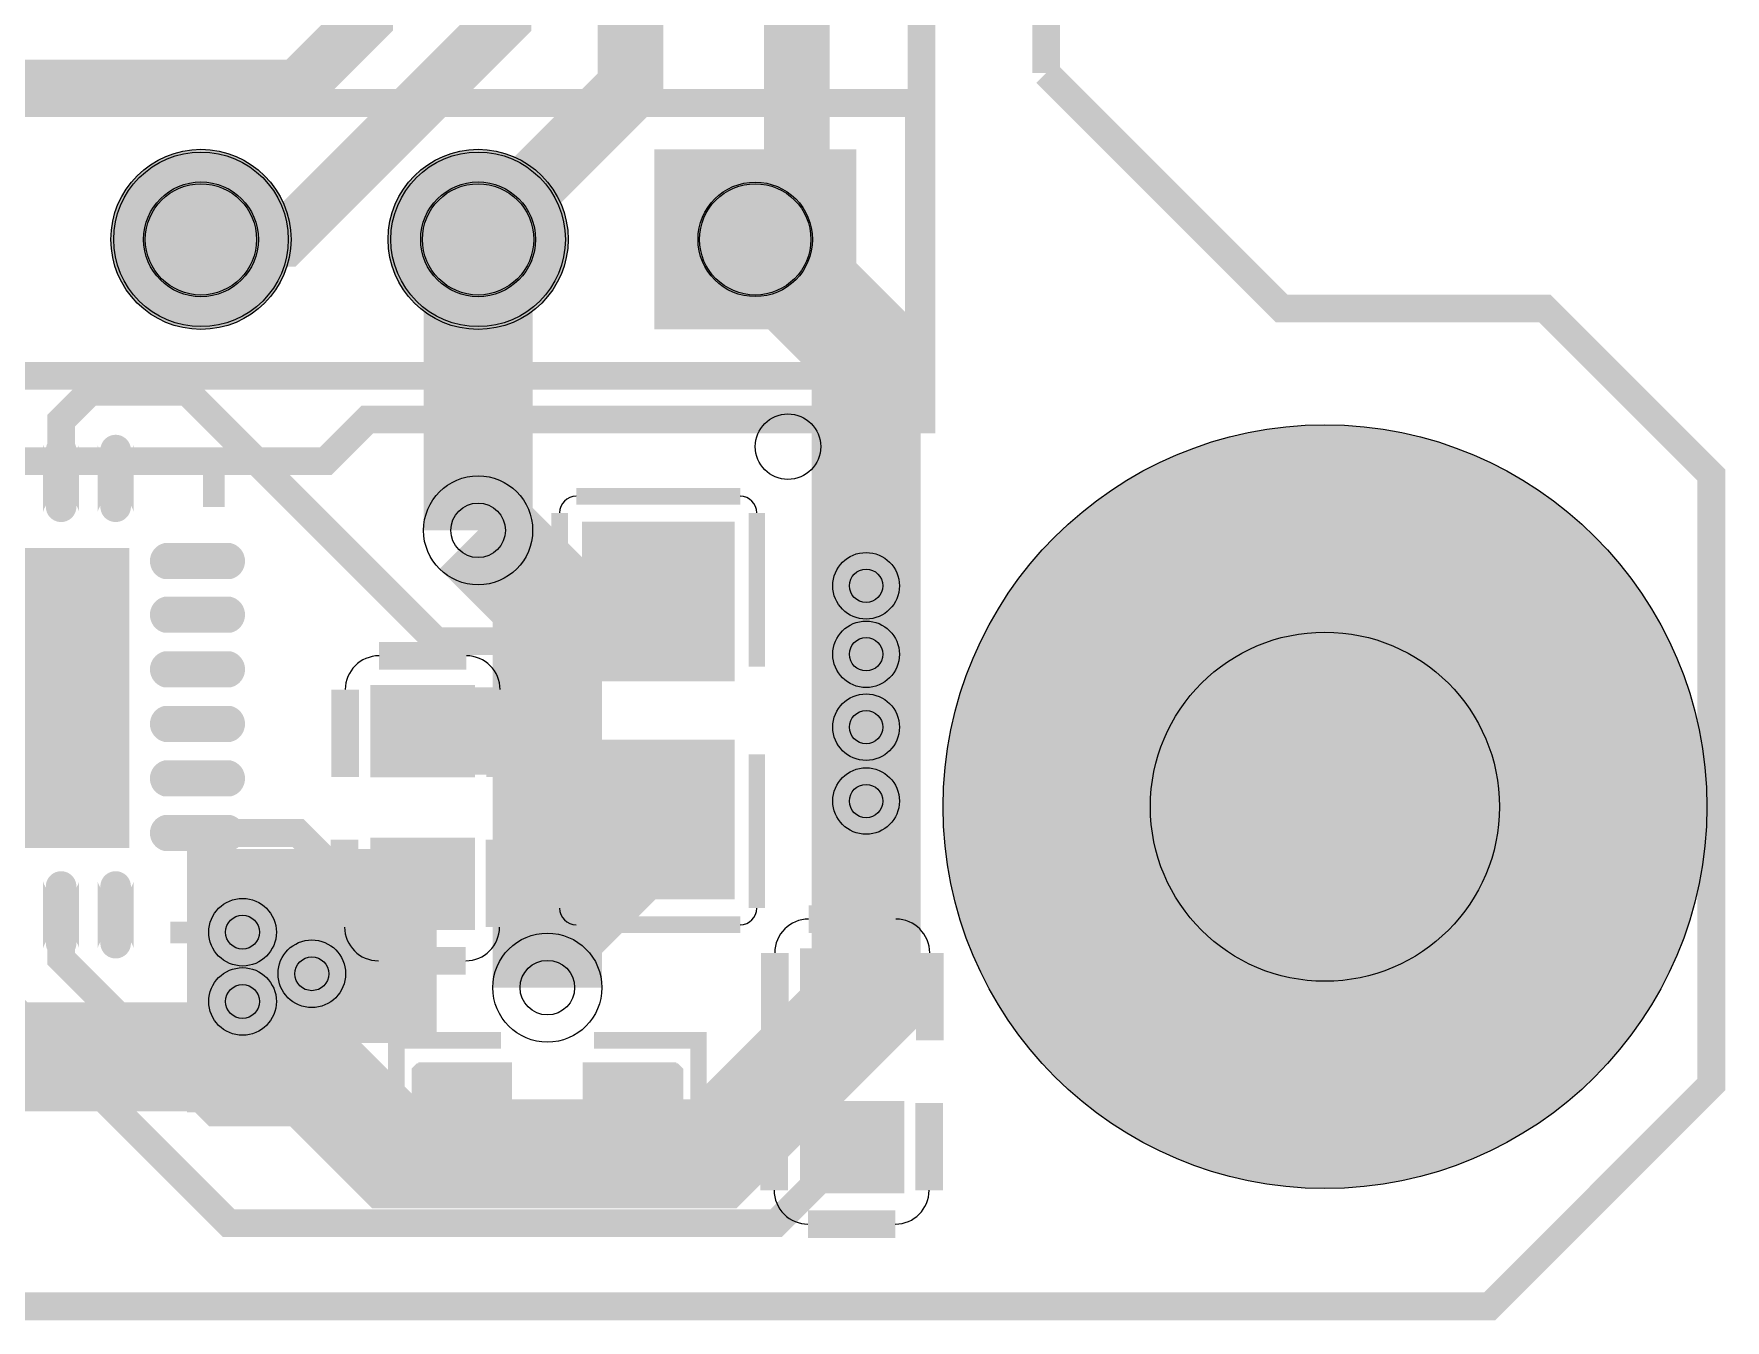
# Model space of a CAD drawing. Header units: millimetres. Extents: x -96 to 82, y -61 to 18.
# Drawn here: x 58.67 to 74.17, y -60.71 to -48.92 of the extents above; entities that cross this region are included whole.
import ezdxf

# ---------------------------------------------------------------- set-up
doc = ezdxf.new("R2010")
doc.units = ezdxf.units.MM
for name, color, linetype, true_color in [('BoardOutLine', 7, 'Continuous', 0xff00ff), ('BottomLayer', 7, 'Continuous', 0x0000ff), ('BottomSolderMaskLayer', 7, 'Continuous', 0xaa00ff), ('Hole', 7, 'Continuous', 0x222222), ('Multi-Layer', 7, 'Continuous', 0xc0c0c0), ('TopLayer', 7, 'Continuous', 0xff0000), ('TopPasteMaskLayer', 7, 'Continuous', 0x808080), ('TopSilkLayer', 7, 'Continuous', 0xffcc00), ('TopSolderMaskLayer', 7, 'Continuous', 0x800080)]:
    doc.layers.add(name, color=color, linetype=linetype, true_color=true_color)

msp = doc.modelspace()

# ---------------------------------------------------------------- hatches: boundary and pattern name
at = {"layer": 'BottomLayer'}
msp.add_hatch(color=256, dxfattribs=at).paths.add_polyline_path([(60.07112014224026, -58.801117602235195), (61.59512319024634, -58.801117602235195), (61.59512319024634, -57.40411480822968), (60.960121920243864, -56.76911353822709), (60.07112014224026, -56.76911353822709)])
at = {"layer": 'BottomSolderMaskLayer'}
for points in [[(59.37272034544061, -50.80010160020322, 1), (61.02352044704081, -50.80010160020322, 1)], [(61.91272542545097, -50.80010160020322, 1), (63.56352552705117, -50.80010160020322, 1)], [(66.20353060706134, -51.62550165100333), (64.35273050546084, -51.62550165100333), (64.35273050546084, -49.97470154940311), (66.20353060706134, -49.97470154940311)], [(67.000127000254, -56.000000000000114, 1), (74.000127000254, -56.000000000000114, 1)]]:
    msp.add_hatch(color=256, dxfattribs=at).paths.add_polyline_path(points)
at = {"layer": 'Multi-Layer'}
for points in [[(59.398120396240714, -50.80010160020322, 1), (60.99812039624071, -50.80010160020322, 1)], [(61.938125476251074, -50.80010160020322, 1), (63.53812547625107, -50.80010160020322, 1)], [(66.1781305562613, -51.60010160020329), (64.37813055626111, -51.60010160020329), (64.37813055626111, -50.00010160020315), (66.1781305562613, -50.00010160020315)]]:
    msp.add_hatch(color=256, dxfattribs=at).paths.add_polyline_path(points)
at = {"layer": 'TopLayer'}
for points in [[(59.05618491236999, -52.73111506223006, -0.7853981633974483), (58.77617475234967, -52.73111506223006), (58.77617475234967, -53.25110490220993, -0.7853981633974483), (59.05618491236999, -53.25110490220993)], [(59.556057912115996, -52.73111506223006, -0.7853981633974483), (59.27604775209567, -52.73111506223006), (59.27604775209567, -53.25110490220993, -0.7853981633974483), (59.556057912115996, -53.25110490220993)], [(63.714122428244764, -54.82308864617721), (65.06413512827044, -54.82308864617721), (65.06413512827044, -53.413081026162104), (63.714122428244764, -53.413081026162104)], [(60.426111252222654, -53.60904241808486, -0.7853981633974483), (60.426111252222654, -53.889052578105186), (59.90612141224278, -53.889052578105186, -0.7853981633974483), (59.90612141224278, -53.60904241808486)], [(59.51612903225805, -53.65354330708658), (59.51612903225805, -56.35356870713747), (56.81610363220739, -56.35356870713747), (56.81610363220739, -53.65354330708658)], [(60.426111252222654, -54.101041402082835, -0.7853981633974483), (60.426111252222654, -54.38105156210316), (59.90612141224278, -54.38105156210316, -0.7853981633974483), (59.90612141224278, -54.101041402082835)], [(60.426111252222654, -54.60116840233683, -0.7853981633974483), (60.426111252222654, -54.88117856235716), (59.90612141224278, -54.88117856235716, -0.7853981633974483), (59.90612141224278, -54.60116840233683)], [(61.78011176022346, -55.707112014224094), (61.78011176022346, -54.907112014224026), (62.6801371602744, -54.907112014224026), (62.6801371602744, -55.707112014224094)], [(60.426111252222654, -55.101041402082835, -0.7853981633974483), (60.426111252222654, -55.38105156210316), (59.90612141224278, -55.38105156210316, -0.7853981633974483), (59.90612141224278, -55.101041402082835)], [(63.714122428244764, -55.41313182626368), (65.06413512827044, -55.41313182626368), (65.06413512827044, -56.8231394462789), (63.714122428244764, -56.8231394462789)], [(60.426111252222654, -55.60116840233683, -0.7853981633974483), (60.426111252222654, -55.88117856235716), (59.90612141224278, -55.88117856235716, -0.7853981633974483), (59.90612141224278, -55.60116840233683)], [(60.426111252222654, -56.10104140208272, -0.7853981633974483), (60.426111252222654, -56.381051562103046), (59.90612141224278, -56.381051562103046, -0.7853981633974483), (59.90612141224278, -56.10104140208272)], [(60.07112014224026, -57.78511557023114), (60.45212090424184, -58.16611633223272), (62.357124714249494, -58.16611633223272), (62.357124714249494, -56.38811277622551), (60.960121920243864, -56.38811277622551), (60.07112014224026, -56.38811277622551)], [(61.78011176022346, -57.10711201422407), (61.78011176022346, -56.307112014224), (62.6801371602744, -56.307112014224), (62.6801371602744, -57.10711201422407)], [(59.05618491236999, -56.73111506222995, -0.7853981633974483), (58.77617475234967, -56.73111506222995), (58.77617475234967, -57.25110490220982, -0.7853981633974483), (59.05618491236999, -57.25110490220982)], [(59.556057912115996, -56.73111506222995, -0.7853981633974483), (59.27604775209567, -56.73111506222995), (59.27604775209567, -57.25110490220982, -0.7853981633974483), (59.556057912115996, -57.25110490220982)], [(65.71711963423922, -58.12011684023378), (65.71711963423922, -57.32011684023371), (66.61714503429016, -57.32011684023371), (66.61714503429016, -58.12011684023378)], [(63.0231140462281, -58.36911353822711), (63.0231140462281, -59.23312166624339), (62.21663703327408, -59.23312166624339), (62.21663703327408, -58.36911353822711)], [(63.723139446278765, -58.36911353822711), (63.723139446278765, -59.23312166624339), (64.52961645923301, -59.23312166624339), (64.52961645923301, -58.36911353822711)], [(65.71711963423922, -59.52011684023364), (65.71711963423922, -58.720116840233686), (66.61714503429016, -58.720116840233686), (66.61714503429016, -59.52011684023364)]]:
    msp.add_hatch(color=256, dxfattribs=at).paths.add_polyline_path(points)
at = {"layer": 'TopPasteMaskLayer'}
for points in [[(58.776174752349334, -52.731115062230174), (58.7771955470148, -52.714239314666884), (58.780243045525594, -52.697609653503946), (58.78527280849153, -52.68146857664783), (58.79221149064256, -52.66605145734559), (58.8009579103682, -52.65158311191317), (58.81138452517325, -52.638274521406515), (58.82333929153583, -52.62631975504394), (58.83664788204237, -52.615893140238654), (58.85111622747513, -52.60714672051313), (58.86653334677726, -52.60020803836221), (58.88267442363326, -52.595178275396165), (58.899304084796086, -52.59213077688514), (58.9161798323596, -52.591109982219905), (58.93305557992289, -52.59213077688514), (58.949685241085945, -52.595178275396165), (58.965826317941946, -52.60020803836221), (58.981243437244075, -52.60714672051313), (58.995711782676835, -52.615893140238654), (59.00902037318315, -52.62631975504394), (59.020975139545726, -52.638274521406515), (59.03140175435101, -52.65158311191317), (59.04014817407665, -52.66605145734559), (59.04708685622768, -52.68146857664783), (59.05211661919361, -52.697609653503946), (59.05516411770441, -52.714239314666884), (59.056184912369645, -52.731115062230174), (59.056184912369645, -53.25110490220982), (59.05516411770441, -53.26798064977311), (59.05211661919361, -53.28461031093616), (59.04708685622768, -53.300751387792275), (59.04014817407665, -53.31616850709452), (59.03140175435101, -53.330636852526936), (59.020975139545726, -53.343945443033476), (59.00902037318315, -53.35590020939617), (58.995711782676835, -53.36632682420145), (58.981243437244075, -53.37507324392698), (58.965826317941946, -53.382011926077894), (58.949685241085945, -53.38704168904394), (58.93305557992289, -53.39008918755485), (58.9161798323596, -53.39110998222009), (58.899304084796086, -53.39008918755485), (58.88267442363326, -53.38704168904394), (58.86653334677726, -53.382011926077894), (58.85111622747513, -53.37507324392698), (58.83664788204237, -53.36632682420145), (58.82333929153583, -53.35590020939617), (58.81138452517325, -53.343945443033476), (58.8009579103682, -53.330636852526936), (58.79221149064256, -53.31616850709452), (58.78527280849153, -53.300751387792275), (58.780243045525594, -53.28461031093616), (58.7771955470148, -53.26798064977311), (58.776174752349334, -53.25110490220982)], [(59.276047752095565, -52.73111506223029), (59.277068557011034, -52.7142393223736), (59.28011606392715, -52.69760966994238), (59.285145833367324, -52.68146860251284), (59.29208452002854, -52.66605149299767), (59.30083094231941, -52.651583157381765), (59.31125755781477, -52.63827457640173), (59.32321232310869, -52.62631981897425), (59.3365209109495, -52.6158932122363), (59.35098925232069, -52.607146799465795), (59.366406366401634, -52.60020812294931), (59.38254743714083, -52.595178364130334), (59.399177091577485, -52.59213086815703), (59.416052832105834, -52.59111007434592), (59.43292857263418, -52.59213086815703), (59.44955822707061, -52.595178364130334), (59.46569929781003, -52.60020812294931), (59.48111641189075, -52.607146799465795), (59.49558475326194, -52.6158932122363), (59.50889334110275, -52.62631981897425), (59.5208481063969, -52.63827457640173), (59.53127472189203, -52.651583157381765), (59.54002114418313, -52.66605149299767), (59.546959830844344, -52.68146860251284), (59.551989600284514, -52.69760966994238), (59.555037107200405, -52.7142393223736), (59.556057912115875, -52.73111506223029), (59.556057912115875, -53.251104902209704), (59.555037107200405, -53.267980642066505), (59.551989600284514, -53.28461029449761), (59.546959830844344, -53.300751361927155), (59.54002114418313, -53.31616847144244), (59.53127472189203, -53.33063680705834), (59.5208481063969, -53.343945388038264), (59.50889334110275, -53.35590014546585), (59.49558475326194, -53.36632675220369), (59.48111641189075, -53.37507316497431), (59.46569929781003, -53.38201184149068), (59.44955822707061, -53.38704160030977), (59.43292857263418, -53.39008909628296), (59.416052832105834, -53.39110989009407), (59.399177091577485, -53.39008909628296), (59.38254743714083, -53.38704160030977), (59.366406366401634, -53.38201184149068), (59.35098925232069, -53.37507316497431), (59.3365209109495, -53.36632675220369), (59.32321232310869, -53.35590014546585), (59.31125755781477, -53.343945388038264), (59.30083094231941, -53.33063680705834), (59.29208452002854, -53.31616847144244), (59.285145833367324, -53.300751361927155), (59.28011606392715, -53.28461029449761), (59.277068557011034, -53.267980642066505), (59.276047752095565, -53.251104902209704)], [(63.74912369824756, -53.41313182626368), (65.0291084582168, -53.41313182626368), (65.07912115824251, -53.46314452628906), (65.07912115824251, -54.613157226314456), (65.0291084582168, -54.66314452628899), (64.61907543815096, -54.66817373634751), (64.61907543815096, -54.21816103632216), (64.16908813817645, -54.21816103632216), (64.16908813817645, -54.658166116332154), (63.74912369824756, -54.66314452628899), (63.69911099822207, -54.613157226314456), (63.69911099822207, -53.46314452628906)], [(60.426111252222654, -53.609042418084755), (60.442986999785944, -53.61006321274999), (60.45961666094877, -53.6131107112609), (60.475757737805, -53.61814047422695), (60.491174857107126, -53.625079156377865), (60.50564320253966, -53.63382557610339), (60.5189517930462, -53.64425219090879), (60.53090655940878, -53.656206957271365), (60.54133317421406, -53.669515547777905), (60.5500795939397, -53.68398389321044), (60.5570182760905, -53.69940101251257), (60.56204803905666, -53.71554208936868), (60.56509553756746, -53.73217175053162), (60.566116332232696, -53.74904749809491), (60.56509553756746, -53.7659232456582), (60.56204803905666, -53.78255290682125), (60.5570182760905, -53.79869398367725), (60.5500795939397, -53.814111102979496), (60.54133317421406, -53.828579448411915), (60.53090655940878, -53.841888038918455), (60.5189517930462, -53.85384280528103), (60.50564320253966, -53.86426942008654), (60.491174857107126, -53.87301583981207), (60.475757737805, -53.879954521962986), (60.45961666094877, -53.88498428492892), (60.442986999785944, -53.88803178343983), (60.426111252222654, -53.889052578105066), (59.90612141224301, -53.889052578105066), (59.88924566467949, -53.88803178343983), (59.87261600351667, -53.88498428492892), (59.85647492666044, -53.879954521962986), (59.84105780735831, -53.87301583981207), (59.82658946192578, -53.86426942008654), (59.81328087141924, -53.85384280528103), (59.80132610505666, -53.841888038918455), (59.79089949025138, -53.828579448411915), (59.78215307052574, -53.814111102979496), (59.775214388374934, -53.79869398367725), (59.770184625408774, -53.78255290682125), (59.76713712689798, -53.7659232456582), (59.76611633223274, -53.74904749809491), (59.76713712689798, -53.73217175053162), (59.770184625408774, -53.71554208936868), (59.775214388374934, -53.69940101251257), (59.78215307052574, -53.68398389321044), (59.79089949025138, -53.669515547777905), (59.80132610505666, -53.656206957271365), (59.81328087141924, -53.64425219090879), (59.82658946192578, -53.63382557610339), (59.84105780735831, -53.625079156377865), (59.85647492666044, -53.61814047422695), (59.87261600351667, -53.6131107112609), (59.88924566467949, -53.61006321274999), (59.90612141224301, -53.609042418084755)], [(59.2461264922531, -53.92354584709176), (59.2461264922531, -56.08356616713229), (57.08610617221234, -56.08356616713229), (57.08610617221234, -53.92354584709176)], [(60.426111252222654, -54.10104140208284), (60.44298699207911, -54.102062206998426), (60.459616644510334, -54.10510971391443), (60.47575771193988, -54.11013948335449), (60.49117482145493, -54.117078170015816), (60.50564315707106, -54.125824592306685), (60.5189517380511, -54.136251207801934), (60.530906495478575, -54.148205973095855), (60.54133310221641, -54.16151456093678), (60.55007951498692, -54.17598290230808), (60.5570181915034, -54.191400016389025), (60.56204795032227, -54.20754108712822), (60.5650954462958, -54.22417074156476), (60.566116240106794, -54.24104648209311), (60.5650954462958, -54.25792222262146), (60.56204795032227, -54.274551877058), (60.5570181915034, -54.2906929477972), (60.55007951498692, -54.306110061878144), (60.54133310221641, -54.32057840324933), (60.53090649547835, -54.33388699109014), (60.51895173805087, -54.34584175638429), (60.505643157070836, -54.35626837187942), (60.491174821454706, -54.36501479417029), (60.47575771193965, -54.37195348083151), (60.459616644510106, -54.37698325027168), (60.442986992078886, -54.380030757187455), (60.42611125222243, -54.38105156210315), (59.90612141224301, -54.38105156210315), (59.88924567238632, -54.380030757187455), (59.87261601995533, -54.376983250271564), (59.85647495252556, -54.37195348083151), (59.8410578430105, -54.36501479417018), (59.8265895073946, -54.35626837187931), (59.81328092641456, -54.34584175638406), (59.80132616898686, -54.333886991090026), (59.79089956224925, -54.3205784032491), (59.78215314947852, -54.30611006187792), (59.775214472962034, -54.29069294779697), (59.77018471414317, -54.274551877057775), (59.767137218169864, -54.25792222262123), (59.76611642435887, -54.241046482092884), (59.767137218169864, -54.224170741564535), (59.77018471414317, -54.20754108712799), (59.775214472962034, -54.1914000163888), (59.78215314947852, -54.17598290230774), (59.79089956224925, -54.16151456093655), (59.80132616898709, -54.14820597309574), (59.81328092641479, -54.136251207801706), (59.82658950739483, -54.12582459230657), (59.84105784301073, -54.1170781700157), (59.85647495252579, -54.11013948335449), (59.87261601995556, -54.10510971391432), (59.88924567238655, -54.102062206998426), (59.90612141224324, -54.10104140208284)], [(60.426111252222654, -54.60116840233684), (60.44298699207911, -54.60218920725242), (60.459616644510334, -54.60523671416843), (60.47575771193988, -54.610266483608484), (60.49117482145493, -54.61720517026981), (60.50564315707106, -54.62595159256068), (60.5189517380511, -54.63637820805593), (60.530906495478575, -54.64833297334985), (60.54133310221641, -54.66164156119089), (60.55007951498692, -54.676109902562075), (60.5570181915034, -54.69152701664302), (60.56204795032227, -54.70766808738222), (60.5650954462958, -54.72429774181876), (60.566116240106794, -54.74117348234711), (60.5650954462958, -54.75804922287546), (60.56204795032227, -54.774678877312), (60.5570181915034, -54.790819948051194), (60.55007951498692, -54.80623706213214), (60.54133310221641, -54.820705403503325), (60.53090649547835, -54.83401399134425), (60.51895173805087, -54.845968756638285), (60.505643157070836, -54.85639537213342), (60.491174821454706, -54.86514179442429), (60.47575771193965, -54.872080481085504), (60.459616644510106, -54.877110250525675), (60.442986992078886, -54.880157757441566), (60.42611125222243, -54.88117856235715), (59.90612141224301, -54.88117856235715), (59.88924567238632, -54.880157757441566), (59.87261601995533, -54.87711025052556), (59.85647495252556, -54.872080481085504), (59.8410578430105, -54.865141794424176), (59.8265895073946, -54.856395372133306), (59.81328092641456, -54.84596875663806), (59.80132616898686, -54.83401399134402), (59.79089956224925, -54.8207054035031), (59.78215314947852, -54.80623706213191), (59.775214472962034, -54.79081994805097), (59.77018471414317, -54.77467887731177), (59.767137218169864, -54.75804922287523), (59.76611642435887, -54.74117348234688), (59.767137218169864, -54.72429774181853), (59.77018471414317, -54.70766808738199), (59.775214472962034, -54.691527016642794), (59.78215314947852, -54.67610990256185), (59.79089956224925, -54.66164156119066), (59.80132616898709, -54.64833297334974), (59.81328092641479, -54.6363782080557), (59.82658950739483, -54.62595159256057), (59.84105784301073, -54.6172051702697), (59.85647495252579, -54.610266483608484), (59.87261601995556, -54.60523671416831), (59.88924567238655, -54.60218920725242), (59.90612141224324, -54.60116840233684)], [(61.78011176022346, -55.707112014224094), (61.78011176022346, -54.907112014224026), (62.6801371602744, -54.907112014224026), (62.6801371602744, -55.707112014224094)], [(60.426111252222654, -55.10104140208284), (60.44298699207911, -55.102062206998426), (60.459616644510334, -55.10510971391432), (60.47575771193988, -55.11013948335449), (60.49117482145493, -55.1170781700157), (60.50564315707106, -55.125824592306685), (60.5189517380511, -55.136251207801934), (60.530906495478575, -55.148205973095855), (60.54133310221641, -55.16151456093678), (60.55007951498692, -55.175982902307965), (60.5570181915034, -55.19140001638891), (60.56204795032227, -55.20754108712822), (60.5650954462958, -55.22417074156465), (60.566116240106794, -55.24104648209311), (60.5650954462958, -55.25792222262146), (60.56204795032227, -55.274551877058), (60.5570181915034, -55.2906929477972), (60.55007951498692, -55.306110061878144), (60.54133310221641, -55.32057840324933), (60.53090649547835, -55.33388699109014), (60.51895173805087, -55.34584175638429), (60.505643157070836, -55.35626837187931), (60.491174821454706, -55.36501479417029), (60.47575771193965, -55.37195348083151), (60.459616644510106, -55.37698325027168), (60.442986992078886, -55.380030757187455), (60.42611125222243, -55.38105156210304), (59.90612141224301, -55.38105156210304), (59.88924567238632, -55.380030757187455), (59.87261601995533, -55.376983250271564), (59.85647495252556, -55.37195348083151), (59.8410578430105, -55.36501479417018), (59.8265895073946, -55.356268371879196), (59.81328092641456, -55.34584175638406), (59.80132616898686, -55.333886991090026), (59.79089956224925, -55.3205784032491), (59.78215314947852, -55.30611006187792), (59.775214472962034, -55.29069294779697), (59.77018471414317, -55.274551877057775), (59.767137218169864, -55.25792222262123), (59.76611642435887, -55.241046482092884), (59.767137218169864, -55.22417074156442), (59.77018471414317, -55.20754108712799), (59.775214472962034, -55.191400016388684), (59.78215314947852, -55.17598290230774), (59.79089956224925, -55.16151456093655), (59.80132616898709, -55.14820597309574), (59.81328092641479, -55.136251207801706), (59.82658950739483, -55.12582459230657), (59.84105784301073, -55.11707817001559), (59.85647495252579, -55.11013948335449), (59.87261601995556, -55.1051097139142), (59.88924567238655, -55.102062206998426), (59.90612141224324, -55.10104140208284)], [(60.426111252222654, -55.60116840233684), (60.44298699207911, -55.60218920725242), (60.459616644510334, -55.60523671416843), (60.47575771193988, -55.610266483608484), (60.49117482145493, -55.61720517026981), (60.50564315707106, -55.62595159256068), (60.5189517380511, -55.63637820805593), (60.530906495478575, -55.64833297334985), (60.54133310221641, -55.66164156119078), (60.55007951498692, -55.67610990256196), (60.5570181915034, -55.69152701664291), (60.56204795032227, -55.70766808738222), (60.5650954462958, -55.72429774181876), (60.566116240106794, -55.74117348234711), (60.5650954462958, -55.75804922287546), (60.56204795032227, -55.774678877312), (60.5570181915034, -55.790819948051194), (60.55007951498692, -55.80623706213214), (60.54133310221641, -55.820705403503325), (60.53090649547835, -55.834013991344136), (60.51895173805087, -55.845968756638285), (60.505643157070836, -55.85639537213342), (60.491174821454706, -55.86514179442429), (60.47575771193965, -55.872080481085504), (60.459616644510106, -55.877110250525675), (60.442986992078886, -55.88015775744145), (60.42611125222243, -55.88117856235715), (59.90612141224301, -55.88117856235715), (59.88924567238632, -55.88015775744145), (59.87261601995533, -55.87711025052556), (59.85647495252556, -55.872080481085504), (59.8410578430105, -55.865141794424176), (59.8265895073946, -55.856395372133306), (59.81328092641456, -55.84596875663806), (59.80132616898686, -55.83401399134402), (59.79089956224925, -55.8207054035031), (59.78215314947852, -55.80623706213191), (59.775214472962034, -55.79081994805097), (59.77018471414317, -55.77467887731177), (59.767137218169864, -55.75804922287523), (59.76611642435887, -55.74117348234688), (59.767137218169864, -55.72429774181842), (59.77018471414317, -55.70766808738199), (59.775214472962034, -55.69152701664268), (59.78215314947852, -55.676109902561734), (59.79089956224925, -55.66164156119055), (59.80132616898709, -55.64833297334974), (59.81328092641479, -55.6363782080557), (59.82658950739483, -55.62595159256057), (59.84105784301073, -55.6172051702697), (59.85647495252579, -55.610266483608484), (59.87261601995556, -55.60523671416831), (59.88924567238655, -55.60218920725242), (59.90612141224324, -55.60116840233684)], [(65.02913385826764, -56.823088646177325), (63.7491490982984, -56.823088646177325), (63.699136398272685, -56.77307594615195), (63.699136398272685, -55.623063246126435), (63.7491490982984, -55.5730759461519), (64.15918211836424, -55.56804673609349), (64.15918211836424, -56.01805943611885), (64.60916941833875, -56.01805943611885), (64.60916941833875, -55.57805435610874), (65.02913385826764, -55.5730759461519), (65.07914655829313, -55.623063246126435), (65.07914655829313, -56.77307594615195)], [(60.426111252222654, -56.101041402082956), (60.442986999785944, -56.10206219674819), (60.45961666094877, -56.1051096952591), (60.475757737805, -56.110139458225035), (60.491174857107126, -56.11707814037595), (60.50564320253966, -56.12582456010148), (60.5189517930462, -56.136251174906874), (60.53090655940878, -56.148205941269566), (60.54133317421406, -56.16151453177599), (60.5500795939397, -56.175982877208526), (60.5570182760905, -56.191399996510654), (60.56204803905666, -56.20754107336677), (60.56509553756746, -56.22417073452982), (60.566116332232696, -56.241046482093), (60.56509553756746, -56.25792222965629), (60.56204803905666, -56.27455189081934), (60.5570182760905, -56.290692967675454), (60.5500795939397, -56.30611008697758), (60.54133317421406, -56.320578432410116), (60.53090655940878, -56.33388702291654), (60.5189517930462, -56.345841789279234), (60.50564320253966, -56.35626840408463), (60.491174857107126, -56.36501482381016), (60.475757737805, -56.37195350596107), (60.45961666094877, -56.376983268927006), (60.442986999785944, -56.380030767437916), (60.426111252222654, -56.38105156210315), (59.90612141224301, -56.38105156210315), (59.88924566467949, -56.380030767437916), (59.87261600351667, -56.376983268927006), (59.85647492666044, -56.37195350596107), (59.84105780735831, -56.36501482381016), (59.82658946192578, -56.35626840408463), (59.81328087141924, -56.345841789279234), (59.80132610505666, -56.33388702291654), (59.79089949025138, -56.320578432410116), (59.78215307052574, -56.30611008697758), (59.775214388374934, -56.290692967675454), (59.770184625408774, -56.27455189081934), (59.76713712689798, -56.25792222965629), (59.76611633223274, -56.241046482093), (59.76713712689798, -56.22417073452982), (59.770184625408774, -56.20754107336677), (59.775214388374934, -56.191399996510654), (59.78215307052574, -56.175982877208526), (59.79089949025138, -56.16151453177599), (59.80132610505666, -56.148205941269566), (59.81328087141924, -56.136251174906874), (59.82658946192578, -56.12582456010148), (59.84105780735831, -56.11707814037595), (59.85647492666044, -56.110139458225035), (59.87261600351667, -56.1051096952591), (59.88924566467949, -56.10206219674819), (59.90612141224301, -56.101041402082956)], [(61.78011176022346, -57.10711201422407), (61.78011176022346, -56.307112014224), (62.6801371602744, -56.307112014224), (62.6801371602744, -57.10711201422407)], [(58.776174752349334, -56.73111506223006), (58.7771955470148, -56.71423931466677), (58.780243045525594, -56.69760965350383), (58.78527280849153, -56.68146857664772), (58.79221149064256, -56.666051457345475), (58.8009579103682, -56.651583111913055), (58.81138452517325, -56.6382745214064), (58.82333929153583, -56.62631975504382), (58.83664788204237, -56.61589314023854), (58.85111622747513, -56.607146720513015), (58.86653334677726, -56.6002080383621), (58.88267442363326, -56.59517827539605), (58.899304084796086, -56.59213077688503), (58.9161798323596, -56.59110998221979), (58.93305557992289, -56.59213077688503), (58.949685241085945, -56.59517827539605), (58.965826317941946, -56.6002080383621), (58.981243437244075, -56.607146720513015), (58.995711782676835, -56.61589314023854), (59.00902037318315, -56.62631975504382), (59.020975139545726, -56.6382745214064), (59.03140175435101, -56.651583111913055), (59.04014817407665, -56.666051457345475), (59.04708685622768, -56.68146857664772), (59.05211661919361, -56.69760965350383), (59.05516411770441, -56.71423931466677), (59.056184912369645, -56.73111506223006), (59.056184912369645, -57.251104902209704), (59.05516411770441, -57.267980649772994), (59.05211661919361, -57.284610310936046), (59.04708685622768, -57.30075138779216), (59.04014817407665, -57.3161685070944), (59.03140175435101, -57.33063685252682), (59.020975139545726, -57.34394544303336), (59.00902037318315, -57.355900209396054), (58.995711782676835, -57.36632682420134), (58.981243437244075, -57.37507324392686), (58.965826317941946, -57.38201192607778), (58.949685241085945, -57.387041689043826), (58.93305557992289, -57.390089187554736), (58.9161798323596, -57.39110998221997), (58.899304084796086, -57.390089187554736), (58.88267442363326, -57.387041689043826), (58.86653334677726, -57.38201192607778), (58.85111622747513, -57.37507324392686), (58.83664788204237, -57.36632682420134), (58.82333929153583, -57.355900209396054), (58.81138452517325, -57.34394544303336), (58.8009579103682, -57.33063685252682), (58.79221149064256, -57.3161685070944), (58.78527280849153, -57.30075138779216), (58.780243045525594, -57.284610310936046), (58.7771955470148, -57.267980649772994), (58.776174752349334, -57.251104902209704)], [(59.276047752095565, -56.731115062230174), (59.277068557011034, -56.71423932237349), (59.28011606392715, -56.69760966994227), (59.285145833367324, -56.68146860251272), (59.29208452002854, -56.66605149299755), (59.30083094231941, -56.65158315738165), (59.31125755781477, -56.638274576401614), (59.32321232310869, -56.62631981897414), (59.3365209109495, -56.61589321223619), (59.35098925232069, -56.60714679946568), (59.366406366401634, -56.6002081229492), (59.38254743714083, -56.59517836413022), (59.399177091577485, -56.592130868156914), (59.416052832105834, -56.591110074345806), (59.43292857263418, -56.592130868156914), (59.44955822707061, -56.59517836413022), (59.46569929781003, -56.6002081229492), (59.48111641189075, -56.60714679946568), (59.49558475326194, -56.61589321223619), (59.50889334110275, -56.62631981897414), (59.5208481063969, -56.638274576401614), (59.53127472189203, -56.65158315738165), (59.54002114418313, -56.66605149299755), (59.546959830844344, -56.68146860251272), (59.551989600284514, -56.69760966994227), (59.555037107200405, -56.71423932237349), (59.556057912115875, -56.731115062230174), (59.556057912115875, -57.25110490220959), (59.555037107200405, -57.26798064206639), (59.551989600284514, -57.28461029449761), (59.546959830844344, -57.30075136192704), (59.54002114418313, -57.316168471442325), (59.53127472189203, -57.33063680705823), (59.5208481063969, -57.34394538803815), (59.50889334110275, -57.35590014546574), (59.49558475326194, -57.36632675220369), (59.48111641189075, -57.3750731649742), (59.46569929781003, -57.382011841490566), (59.44955822707061, -57.38704160030966), (59.43292857263418, -57.39008909628285), (59.416052832105834, -57.39110989009396), (59.399177091577485, -57.39008909628285), (59.38254743714083, -57.38704160030966), (59.366406366401634, -57.382011841490566), (59.35098925232069, -57.3750731649742), (59.3365209109495, -57.36632675220369), (59.32321232310869, -57.35590014546574), (59.31125755781477, -57.34394538803815), (59.30083094231941, -57.33063680705823), (59.29208452002854, -57.316168471442325), (59.285145833367324, -57.30075136192704), (59.28011606392715, -57.28461029449761), (59.277068557011034, -57.26798064206639), (59.276047752095565, -57.25110490220959)], [(65.71711963423922, -58.12011684023378), (65.71711963423922, -57.32011684023371), (66.61714503429016, -57.32011684023371), (66.61714503429016, -58.12011684023378)], [(62.17810515621022, -59.25110490220982), (62.978105156210404, -59.25110490220982), (63.02811785623567, -59.20109220218444), (63.02811785623567, -58.97312674625357), (62.658115316230806, -58.97312674625357), (62.658115316230806, -58.64312928625861), (63.02811785623567, -58.64312928625861), (63.02811785623567, -58.40109220218437), (62.978105156210404, -58.35110490220984), (62.17810515621022, -58.35110490220984), (62.128117856235804, -58.40109220218437), (62.128117856235804, -59.20109220218444)], [(64.56814833629687, -58.35113030226057), (63.76814833629669, -58.35113030226057), (63.7181356362712, -58.40114300228595), (63.7181356362712, -58.62910845821693), (64.08813817627629, -58.62910845821693), (64.08813817627629, -58.959105918211776), (63.7181356362712, -58.959105918211776), (63.7181356362712, -59.20114300228602), (63.76814833629669, -59.25113030226055), (64.56814833629687, -59.25113030226055), (64.61813563627129, -59.20114300228602), (64.61813563627129, -58.40114300228595)], [(65.71711963423922, -59.52011684023364), (65.71711963423922, -58.720116840233686), (66.61714503429016, -58.720116840233686), (66.61714503429016, -59.52011684023364)]]:
    msp.add_hatch(color=256, dxfattribs=at).paths.add_polyline_path(points)
at = {"layer": 'TopSolderMaskLayer'}
for points in [[(59.37272034544061, -50.80010160020322, 1), (61.02352044704081, -50.80010160020322, 1)], [(61.91272542545097, -50.80010160020322, 1), (63.56352552705117, -50.80010160020322, 1)], [(66.20353060706134, -51.62550165100333), (64.35273050546084, -51.62550165100333), (64.35273050546084, -49.97470154940311), (66.20353060706134, -49.97470154940311)], [(67.000127000254, -56.000000000000114, 1), (74.000127000254, -56.000000000000114, 1)], [(59.08119126238269, -52.68467729032693, -0.7853981633974483), (58.75116840233697, -52.68467729032693), (58.75116840233697, -53.29754267411306, -0.7853981633974483), (59.08119126238269, -53.29754267411306)], [(59.58106426212869, -52.68467729032693, -0.7853981633974483), (59.251041402082976, -52.68467729032693), (59.251041402082976, -53.29754267411306, -0.7853981633974483), (59.58106426212869, -53.29754267411306)], [(63.68980313331713, -54.84961652613811), (65.08845442319785, -54.84961652613811), (65.08845442319785, -53.386551234626495), (63.68980313331713, -53.386551234626495)], [(59.54113561751592, -53.62853672182848), (59.54113561751592, -56.37857529239557), (56.79109704694929, -56.37857529239557), (56.79109704694929, -53.62853672182848)], [(60.47254902412578, -53.584036068072166, -0.7853981633974483), (60.47254902412578, -53.91405892811788), (59.859683640339654, -53.91405892811788, -0.7853981633974483), (59.859683640339654, -53.584036068072166)], [(60.47254902412578, -54.07603505207014, -0.7853981633974483), (60.47254902412578, -54.406057912115855), (59.859683640339654, -54.406057912115855, -0.7853981633974483), (59.859683640339654, -54.07603505207014)], [(60.47254902412578, -54.576162052324136, -0.7853981633974483), (60.47254902412578, -54.90618491236985), (59.859683640339654, -54.90618491236985, -0.7853981633974483), (59.859683640339654, -54.576162052324136)], [(61.751535896620226, -55.72969127085207), (61.751535896620226, -54.88453562498523), (62.708713023877635, -54.88453562498523), (62.708713023877635, -55.72969127085207)], [(60.47254902412578, -55.07603505207014, -0.7853981633974483), (60.47254902412578, -55.406057912115855), (59.859683640339654, -55.406057912115855, -0.7853981633974483), (59.859683640339654, -55.07603505207014)], [(63.68980313331713, -55.3866039463029), (65.08845442319785, -55.3866039463029), (65.08845442319785, -56.84966923781451), (63.68980313331713, -56.84966923781451)], [(60.47254902412578, -55.576162052324136, -0.7853981633974483), (60.47254902412578, -55.90618491236985), (59.859683640339654, -55.90618491236985, -0.7853981633974483), (59.859683640339654, -55.576162052324136)], [(60.47254902412578, -56.076035052070026, -0.7853981633974483), (60.47254902412578, -56.40605791211574), (59.859683640339654, -56.40605791211574, -0.7853981633974483), (59.859683640339654, -56.076035052070026)], [(61.751535896620226, -57.12968840346275), (61.751535896620226, -56.28453275759591), (62.708713023877635, -56.28453275759591), (62.708713023877635, -57.12968840346275)], [(59.08119126238269, -56.68467729032682, -0.7853981633974483), (58.75116840233697, -56.68467729032682), (58.75116840233697, -57.29754267411306, -0.7853981633974483), (59.08119126238269, -57.29754267411306)], [(59.58106426212869, -56.68467729032682, -0.7853981633974483), (59.251041402082976, -56.68467729032682), (59.251041402082976, -57.29754267411306, -0.7853981633974483), (59.58106426212869, -57.29754267411306)], [(65.68854377063599, -58.142696096861755), (65.68854377063599, -57.297540450994916), (66.6457208978934, -57.297540450994916), (66.6457208978934, -58.142696096861755)], [(63.048521296816034, -58.34371348742695), (63.048521296816034, -59.258521717043436), (62.1912441822617, -59.258521717043436), (62.1912441822617, -58.34371348742695)], [(63.69773219569106, -58.34371348742695), (63.69773219569106, -59.258521717043436), (64.5550093102454, -59.258521717043436), (64.5550093102454, -58.34371348742695)], [(65.68854377063599, -59.542693229472434), (65.68854377063599, -58.697537583605595), (66.6457208978934, -58.697537583605595), (66.6457208978934, -59.542693229472434)]]:
    msp.add_hatch(color=256, dxfattribs=at).paths.add_polyline_path(points)

# ---------------------------------------------------------------- linework, layer by layer
at = {"layer": 'BoardOutLine', "const_width": 0.25400050800101603}
for points in [[(67.94513589027179, -49.27609855219714), (67.94513589027179, -47.11709423418847), (67.94513589027179, -29.083058166116302)], [(51.0464820929642, -52.70510541021088), (51.0464820929642, -55.9994919989839), (55.62611125222247, -60.57912115824229), (72.009144018288, -60.57912115824229), (74.0411480822961, -58.54711709423418), (74.0411480822961, -52.95910591821189), (72.51714503429002, -51.4351028702057), (70.10414020828034, -51.4351028702057), (68.83921767843549, -50.17018034036073), (67.94513589027179, -49.27609855219714)]]:
    msp.add_lwpolyline(points, dxfattribs=at)
at = {"layer": 'BottomLayer'}
for points, const_width in [([(65.2781305562612, -50.80010160020322), (65.65913131826255, -50.80010160020322), (65.65913131826255, -39.62407924815852), (66.1671323342648, -38.98907797815593)], 0.6000000000000001), ([(62.73812547625107, -50.80010160020322), (64.13512827025647, -49.40309880619759), (64.13512827025647, -43.78569977139955)], 0.6000000000000001), ([(66.80213360426728, -45.59309118618239), (66.80213360426728, -52.45110490220986), (61.72212344424702, -52.45110490220986), (61.34112268224544, -52.832105664211326), (57.912115824231705, -52.832105664211326), (56.642113284226525, -51.56210312420626), (56.388112776225626, -51.56210312420626)], 0.25400050800101603), ([(62.73812547625107, -53.467106934213916), (63.37312674625355, -54.10210820421639), (63.37312674625355, -57.65811531623069)], 1), ([(66.29413258826526, -54.60287020574049), (66.29413258826526, -53.97510795021594)], 1), ([(66.29413258826526, -55.27081534163074), (66.29413258826526, -54.60287020574049)], 1), ([(66.29413258826526, -55.94813309626625), (66.29413258826526, -55.27081534163074)], 1), ([(60.57912115824229, -57.78511557023114), (61.97612395224792, -59.18211836423677), (64.89712979425963, -59.18211836423677), (66.29413258826526, -57.78511557023114), (66.29413258826526, -55.94813309626625)], 1), ([(54.864109728219546, -58.29311658623317), (61.087122174244314, -58.29311658623317)], 1)]:
    msp.add_lwpolyline(points, dxfattribs=dict(at, const_width=const_width))
at = {"layer": 'BottomSolderMaskLayer'}
for centre, radius in [((60.19812039624071, -50.80010160020322), 0.8254000508001016), ((62.73812547625107, -50.80010160020322), 0.8254000508001016), ((60.19812039624071, -50.80010160020322), 0.5262003943362725), ((62.73812547625107, -50.80010160020322), 0.5262003943362725), ((65.2781305562612, -50.80010160020322), 0.5244011971894911), ((70.500127000254, -56.000000000000114), 3.5000000000000004), ((70.49989839979685, -56.000000000000114), 1.6)]:
    msp.add_circle(centre, radius, dxfattribs=at)
at = {"layer": 'Hole'}
for centre, radius in [((62.73812547625107, -53.467106934213916), 0.25001270002540005), ((66.29413258826526, -53.97510795021594), 0.15250190500381003), ((66.29413258826526, -54.602997205994484), 0.15250190500381003), ((66.29413258826526, -55.27076454152916), 0.15250190500381003), ((66.29413258826526, -55.94818389636782), 0.15250190500381003), ((60.57912115824229, -57.15011430022855), 0.15499110998222), ((61.21412242824499, -57.53111506223013), 0.15499110998222), ((63.37312674625355, -57.65811531623069), 0.25001270002540005), ((60.57912115824229, -57.78511557023114), 0.15499110998222)]:
    msp.add_circle(centre, radius, dxfattribs=at)
at = {"layer": 'Multi-Layer'}
for centre, radius in [((60.19812039624071, -50.80010160020322), 0.8), ((62.73812547625107, -50.80010160020322), 0.8), ((60.19812039624071, -50.80010160020322), 0.51000762001524), ((62.73812547625107, -50.80010160020322), 0.51000762001524), ((65.2781305562612, -50.80010160020322), 0.51000762001524), ((70.500127000254, -56.000000000000114), 3.5000000000000004), ((62.73812547625107, -53.467106934213916), 0.5), ((66.29413258826526, -53.97510795021594), 0.30500381000762006), ((66.29413258826526, -54.602997205994484), 0.30500381000762006), ((70.49989839979685, -56.000000000000114), 1.6), ((66.29413258826526, -55.27076454152916), 0.30500381000762006), ((66.29413258826526, -55.94818389636782), 0.30500381000762006), ((60.57912115824229, -57.15011430022855), 0.31000762001524007), ((63.37312674625355, -57.65811531623069), 0.5), ((61.21412242824499, -57.53111506223013), 0.31000762001524007), ((60.57912115824229, -57.78511557023114), 0.31000762001524007)]:
    msp.add_circle(centre, radius, dxfattribs=at)
at = {"layer": 'TopLayer'}
for points, const_width in [([(61.7068580137161, -47.607289814579644), (61.7068580137161, -48.78336296672603), (61.087122174244314, -49.40309880619759), (58.29311658623328, -49.40309880619759), (57.65811531623058, -50.03810007620018), (57.65811531623058, -50.80010160020322)], 0.5), ([(62.97686055372128, -47.607289814579644), (62.97686055372128, -48.78336296672603), (60.960121920243864, -50.80010160020322), (60.19812039624071, -50.80010160020322)], 0.5), ([(62.73812547625107, -50.80010160020322), (62.73812547625107, -53.467106934213916)], 1), ([(66.29413258826526, -53.97510795021594), (66.29413258826526, -51.81610363220727), (65.2781305562612, -50.80010160020322)], 1), ([(58.91617983235983, -52.991109982219996), (58.91617983235983, -52.463042926085905), (59.18211836423666, -52.19710439420885), (60.07112014224026, -52.19710439420885), (62.357124714249494, -54.48310896621797), (64.02413004826008, -54.48310896621797), (64.6431292862585, -53.86410972821943)], 0.25400050800101603), ([(66.29413258826526, -55.94869189738381), (66.29413258826526, -55.842011684023305), (66.29413258826526, -53.97510795021594)], 1), ([(62.230124460249044, -55.30708661417327), (63.18110236220468, -55.30708661417327), (63.73812547625084, -55.86410972821943), (64.6431292862585, -55.86410972821943)], 0.8), ([(63.37312674625355, -57.65811531623069), (63.37312674625355, -57.1341122682245), (64.3891287782576, -56.118110236220446)], 1), ([(60.166116332232605, -56.241046482092884), (61.08714757429516, -56.241046482092884), (61.21412242824499, -56.368021336042716)], 0.25400050800101603), ([(61.21412242824499, -56.36776733553461), (61.553492506985094, -56.707137414274825), (62.230124460249044, -56.707137414274825)], 0.25400050800101603), ([(58.41602743205499, -56.99110998221988), (58.41602743205499, -57.7810261620524), (60.45212090424184, -59.81711963423925), (65.47015494031007, -59.81711963423925), (66.1671323342648, -59.120142240284395)], 0.25400050800101603), ([(58.91620523241045, -56.99110998221988), (58.91620523241045, -57.39215138430279), (60.32517145034308, -58.801117602235195), (62.619761239522404, -58.801117602235195)], 0.25400050800101603)]:
    msp.add_lwpolyline(points, dxfattribs=dict(at, const_width=const_width))
at = {"layer": 'TopSilkLayer'}
for points, const_width in [([(66.77810515621036, -51.7001016002032), (66.77810515621036, -52.05008890017791), (51.07810515621031, -52.05008890017791), (51.07810515621031, -49.55011430022853), (66.77810515621036, -49.55011430022853), (66.77810515621036, -51.75008890017784)], 0.25400050800101603), ([(59.91612903225814, -52.853492506984935), (60.316230632461384, -52.853492506984935), (60.316230632461384, -53.25346710693418)], 0.2), ([(63.6379222758444, -53.15450850901698), (65.1403352806708, -53.15450850901698)], 0.15240030480060962), ([(63.48552197104391, -54.71691643383292), (63.48552197104391, -53.306908813817586)], 0.15240030480060962), ([(65.29273558547106, -53.306908813817586), (65.29273558547106, -54.71691643383292)], 0.15240030480060962), ([(61.8303530607061, -54.61709423418847), (62.6303784607569, -54.61709423418847)], 0.25400050800101603), ([(61.52049784099563, -55.726847853695745), (61.52049784099563, -54.92687325374652)], 0.25400050800101603), ([(62.940157480315065, -55.726847853695745), (62.940157480315065, -54.92687325374652)], 0.25400050800101603), ([(63.48552197104391, -55.519304038608084), (63.48552197104391, -56.92931165862342)], 0.15240030480060962), ([(65.29273558547106, -56.92931165862342), (65.29273558547106, -55.519304038608084)], 0.15240030480060962), ([(61.514681229362395, -56.30274320548642), (61.514681229362395, -57.10274320548649)], 0.25400050800101603), ([(62.93429006858014, -56.30274320548642), (62.93429006858014, -57.10274320548649)], 0.25400050800101603), ([(59.91612903225814, -57.153644907289845), (60.316230632461384, -57.153644907289845), (60.316230632461384, -56.75361950723902)], 0.2), ([(63.6379222758444, -57.08171196342391), (65.1403352806708, -57.08171196342391)], 0.15240030480060962), ([(65.76736093472186, -57.030099060198154), (66.56738633477266, -57.030099060198154)], 0.25400050800101603), ([(61.82451104902225, -57.412573025146116), (62.62448564897136, -57.412573025146116)], 0.25400050800101603), ([(65.4575057150114, -58.13985267970543), (65.4575057150114, -57.339878079756204)], 0.25400050800101603), ([(66.87716535433083, -58.13985267970543), (66.87716535433083, -57.339878079756204)], 0.25400050800101603), ([(62.94691389382774, -58.14051308102614), (61.98803657607323, -58.14051308102614), (61.98803657607323, -59.46172212344425), (62.94691389382774, -59.46172212344425)], 0.15240030480060962), ([(63.799339598679126, -58.14051308102614), (64.75821691643387, -58.14051308102614), (64.75821691643387, -59.46172212344425), (63.799339598679126, -59.46172212344425)], 0.15240030480060962), ([(65.45168910337816, -58.715748031496105), (65.45168910337816, -59.51574803149617)], 0.25400050800101603), ([(66.8712979425959, -58.715748031496105), (66.8712979425959, -59.51574803149617)], 0.25400050800101603), ([(65.76151892303801, -59.825577851155685), (66.56149352298712, -59.825577851155685)], 0.25400050800101603)]:
    msp.add_lwpolyline(points, dxfattribs=dict(at, const_width=const_width))
msp.add_circle((65.57810515621031, -52.70002540005078), 0.29997459994919995, dxfattribs=at)
for centre, radius, start, end in [((63.63792227584463, -53.3069088138177), 0.15240030480060962, 90, 180), ((65.14033528067057, -53.3069088138177), 0.15240030480060962, 0, 90), ((61.83032766065526, -54.92692405280695), 0.30982981965963935, 90, 180), ((62.63032766065521, -54.9269240538481), 0.30982981965963935, 0, 90), ((63.63792227584463, -56.92931165862319), 0.15240030480060962, 180, 270), ((65.14033528067057, -56.92931165862319), 0.15240030480060962, 270, 359.99999999999136), ((65.76733553467102, -57.339928878816636), 0.30982981965963935, 90, 180), ((66.56733553571212, -57.33992887985778), 0.30982981965963935, 0, 90), ((61.82451104902202, -57.102794005588066), 0.30982981965963935, 180.00000000000702, 270), ((62.6245110490222, -57.10279400662921), 0.30982981965963935, 270, 0), ((65.76149352298717, -59.51579883263889), 0.30982981965963935, 179.9999998074695, 270), ((66.56151892303797, -59.51579883263889), 0.30982981965963935, 270, 0)]:
    msp.add_arc(centre, radius, start, end, dxfattribs=at)
at = {"layer": 'TopSolderMaskLayer'}
for centre, radius in [((60.19812039624071, -50.80010160020322), 0.8254000508001016), ((62.73812547625107, -50.80010160020322), 0.8254000508001016), ((60.19812039624071, -50.80010160020322), 0.5262003943362725), ((62.73812547625107, -50.80010160020322), 0.5262003943362725), ((65.2781305562612, -50.80010160020322), 0.5244011971894911), ((70.500127000254, -56.000000000000114), 3.5000000000000004), ((70.49989839979685, -56.000000000000114), 1.6)]:
    msp.add_circle(centre, radius, dxfattribs=at)

doc.saveas('drawing.dxf')
